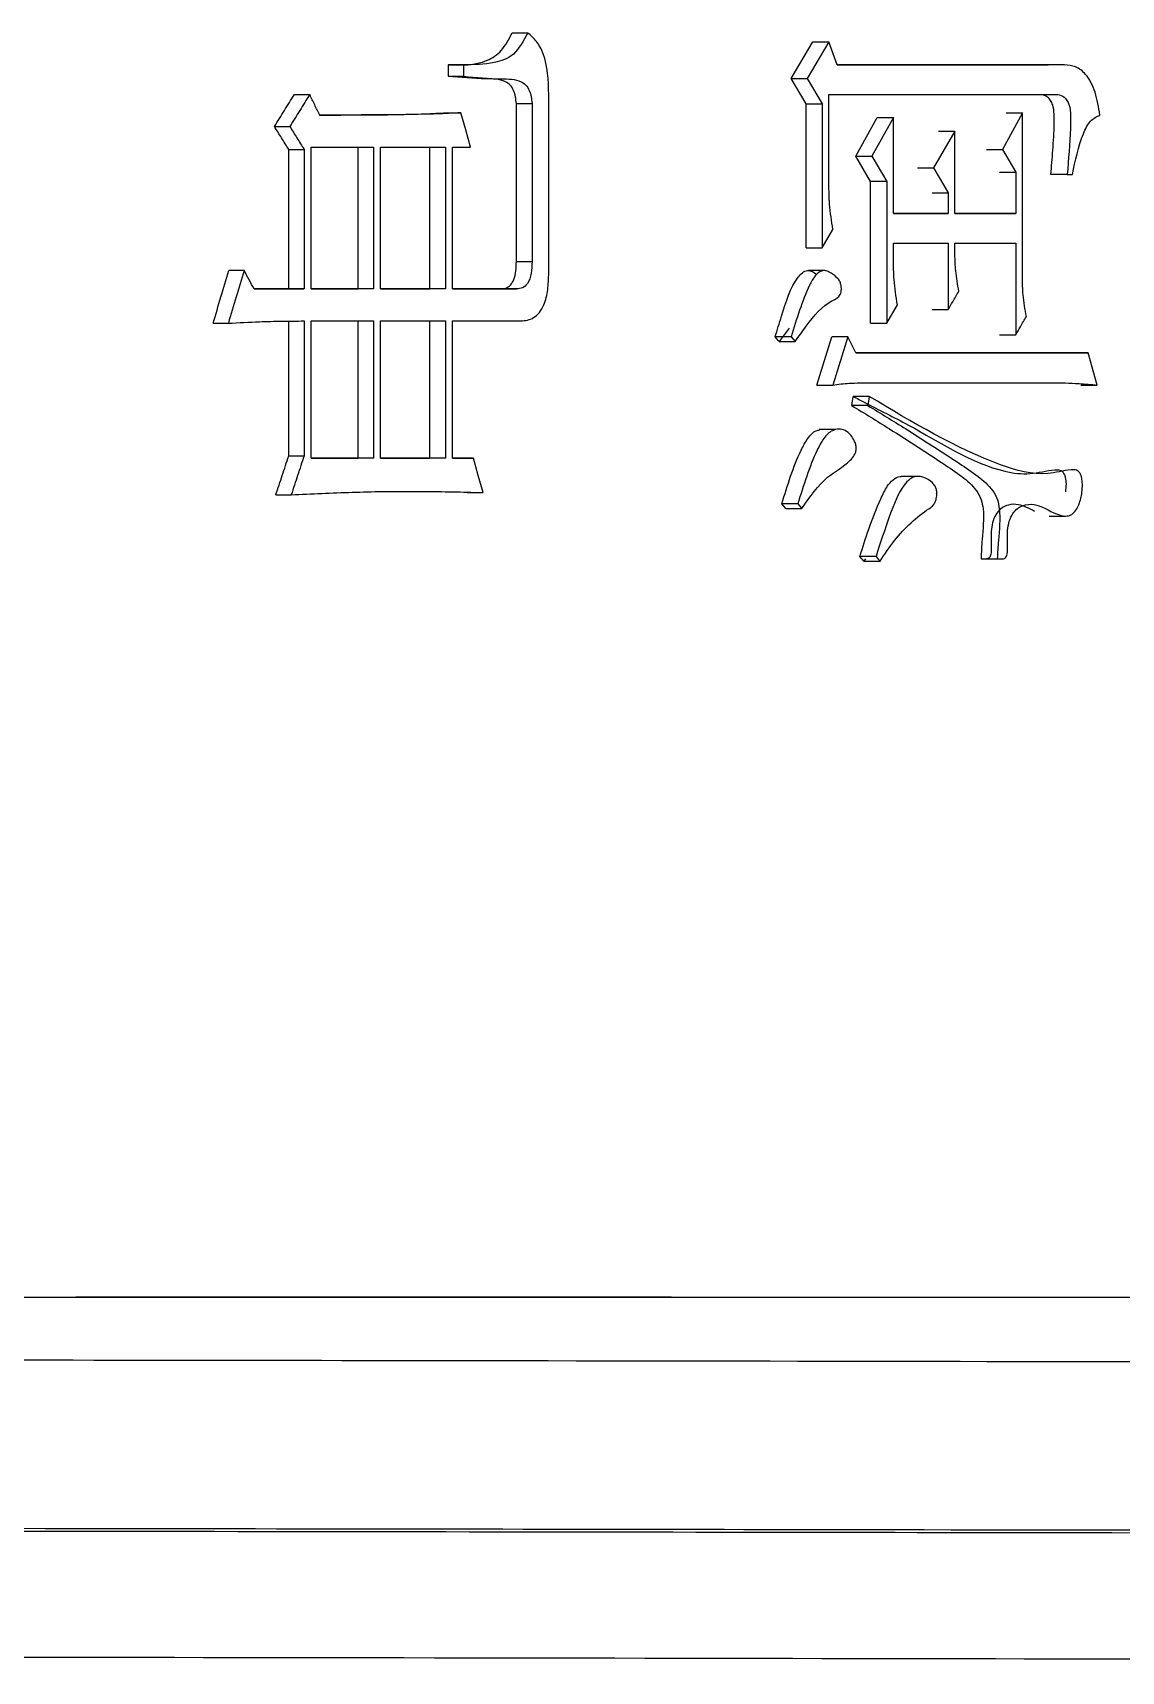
# Model space of a CAD drawing. Header units: millimetres. Extents: x 2180 to 4616, y 795 to 2518.
# Drawn here: x 3041.46 to 3046.61, y 1013.17 to 1020.92 of the extents above; entities that cross this region are included whole.
import ezdxf

# ---------------------------------------------------------------- set-up
doc = ezdxf.new("R2010")
doc.units = ezdxf.units.MM

msp = doc.modelspace()

# ---------------------------------------------------------------- linework, layer by layer
at = {"color": 7, "linetype": 'Continuous', "lineweight": 25}
for p, q in [((3043.7312, 1020.916), (3043.8052, 1020.916)), ((3045.0508, 1020.6997), (3045.1528, 1020.8727)), ((3045.2287, 1020.8727), (3045.1265, 1020.6997)), ((3045.1528, 1020.8727), (3045.2287, 1020.8727)), ((3045.267, 1020.7646), (3045.2287, 1020.8727)), ((3043.5014, 1020.7646), (3043.4277, 1020.7646)), ((3043.4277, 1020.7646), (3043.4277, 1020.7105)), ((3043.5014, 1020.7646), (3043.5014, 1020.7105)), ((3046.343, 1020.7646), (3045.267, 1020.7646)), ((3045.267, 1020.7646), (3046.2657, 1020.7646)), ((3046.343, 1020.7646), (3046.2658, 1020.7646)), ((3043.4277, 1020.7105), (3043.5014, 1020.7105)), ((3045.0508, 1020.6997), (3045.1265, 1020.6997)), ((3045.121, 1020.5807), (3045.0508, 1020.6997)), ((3045.1265, 1020.6997), (3045.1968, 1020.5807)), ((3042.7009, 1020.6239), (3042.7736, 1020.6239)), ((3043.9039, 1019.7802), (3043.9039, 1020.6239)), ((3045.2287, 1020.6239), (3046.3119, 1020.6239)), ((3045.2287, 1020.202), (3045.2287, 1020.6239)), ((3043.4145, 1020.5374), (3043.4881, 1020.5374)), ((3043.7509, 1020.5809), (3043.825, 1020.5809)), ((3043.7509, 1019.8343), (3043.7509, 1020.5809)), ((3043.825, 1020.5809), (3043.825, 1019.8343)), ((3045.121, 1020.5807), (3045.1968, 1020.5807)), ((3045.121, 1019.8992), (3045.121, 1020.5807)), ((3045.1968, 1020.5807), (3045.1968, 1019.8992)), ((3046.1437, 1020.5374), (3046.05, 1020.3643)), ((3046.0668, 1020.5374), (3046.1437, 1020.5374)), ((3046.1437, 1019.7586), (3046.1437, 1020.5374)), ((3042.6068, 1020.4725), (3042.6794, 1020.4725)), ((3045.3562, 1020.3319), (3045.4576, 1020.5158)), ((3045.5338, 1020.5158), (3045.4324, 1020.3319)), ((3045.4576, 1020.5158), (3045.5338, 1020.5158)), ((3045.5338, 1020.0614), (3045.5338, 1020.5158)), ((3045.8242, 1020.4509), (3045.7234, 1020.2778)), ((3045.7476, 1020.4509), (3045.8242, 1020.4509)), ((3045.8242, 1020.0614), (3045.8242, 1020.4509)), ((3042.7803, 1019.7044), (3042.7803, 1020.3751)), ((3042.7803, 1020.3751), (3043.0754, 1020.3751)), ((3043.0023, 1019.7044), (3043.0023, 1020.3751)), ((3043.0754, 1020.3751), (3043.0754, 1019.7044)), ((3043.1088, 1019.7044), (3043.1088, 1020.3751)), ((3043.1088, 1020.3751), (3043.4151, 1020.3751)), ((3043.3416, 1019.7044), (3043.3416, 1020.3751)), ((3043.4151, 1020.3751), (3043.4151, 1019.7044)), ((3043.4483, 1020.3751), (3043.5345, 1020.3751)), ((3043.4483, 1019.7044), (3043.4483, 1020.3751)), ((3042.6741, 1020.3643), (3042.7467, 1020.3643)), ((3042.6741, 1019.7044), (3042.6741, 1020.3643)), ((3042.7467, 1020.3643), (3042.7467, 1019.7044)), ((3045.3562, 1020.3319), (3045.4324, 1020.3319)), ((3045.4259, 1020.2129), (3045.3562, 1020.3319)), ((3045.4324, 1020.3319), (3045.5021, 1020.2129)), ((3045.9732, 1020.3643), (3046.05, 1020.3643)), ((3046.05, 1020.3643), (3046.1125, 1020.2562)), ((3045.6469, 1020.2778), (3045.7234, 1020.2778)), ((3045.7234, 1020.2778), (3045.7927, 1020.1588)), ((3046.0356, 1020.2562), (3046.1125, 1020.2562)), ((3046.1125, 1020.2562), (3046.1125, 1020.0614)), ((3046.3554, 1020.2453), (3046.2782, 1020.2453)), ((3046.3554, 1020.2453), (3046.3802, 1020.2453)), ((3045.5021, 1020.2129), (3045.4259, 1020.2129)), ((3045.4259, 1019.5422), (3045.4259, 1020.2129)), ((3045.5021, 1020.2129), (3045.5021, 1019.5422)), ((3045.7162, 1020.1588), (3045.7927, 1020.1588)), ((3045.7927, 1020.1588), (3045.7927, 1020.0614)), ((3045.7927, 1020.0614), (3045.5338, 1020.0614)), ((3045.5338, 1020.0614), (3045.7161, 1020.0614)), ((3045.7162, 1020.0614), (3045.7927, 1020.0614)), ((3046.1125, 1020.0614), (3045.8242, 1020.0614)), ((3045.8242, 1020.0614), (3046.0355, 1020.0614)), ((3046.0356, 1020.0614), (3046.1125, 1020.0614)), ((3045.1968, 1019.8992), (3045.2478, 1019.9857)), ((3045.5338, 1019.9208), (3045.7927, 1019.9208)), ((3045.5338, 1019.8451), (3045.5338, 1019.9208)), ((3045.7927, 1019.9208), (3045.7927, 1019.6071)), ((3045.8242, 1019.9208), (3046.1125, 1019.9208)), ((3045.8242, 1019.8667), (3045.8242, 1019.9208)), ((3046.1125, 1019.9208), (3046.1125, 1019.4881)), ((3043.7509, 1019.8343), (3043.825, 1019.8343)), ((3045.121, 1019.8992), (3045.1968, 1019.8992)), ((3042.4633, 1019.791), (3042.391, 1019.791)), ((3045.2088, 1019.7914), (3045.1324, 1019.7914)), ((3042.7467, 1019.7044), (3042.5106, 1019.7044)), ((3042.5106, 1019.7044), (3042.6741, 1019.7044)), ((3042.6741, 1019.7044), (3042.7467, 1019.7044)), ((3043.0754, 1019.7044), (3042.7803, 1019.7044)), ((3042.7803, 1019.7044), (3043.0023, 1019.7044)), ((3043.0754, 1019.7044), (3043.0023, 1019.7044)), ((3043.4151, 1019.7044), (3043.1088, 1019.7044)), ((3043.1088, 1019.7044), (3043.3416, 1019.7044)), ((3043.4151, 1019.7044), (3043.3416, 1019.7044)), ((3043.7525, 1019.7044), (3043.4483, 1019.7044)), ((3043.4483, 1019.7044), (3043.6786, 1019.7044)), ((3043.6786, 1019.7044), (3043.7525, 1019.7044)), ((3045.5021, 1019.5422), (3045.5528, 1019.6287)), ((3045.7162, 1019.6071), (3045.7927, 1019.6071)), ((3042.3166, 1019.5422), (3042.3888, 1019.5422)), ((3042.6741, 1018.9148), (3042.6741, 1019.553)), ((3042.7467, 1019.553), (3042.7467, 1018.9148)), ((3042.7803, 1018.904), (3042.7803, 1019.553)), ((3042.7803, 1019.553), (3043.0754, 1019.553)), ((3043.0023, 1018.904), (3043.0023, 1019.553)), ((3043.0754, 1019.553), (3043.0754, 1018.904)), ((3043.1088, 1018.904), (3043.1088, 1019.553)), ((3043.1088, 1019.553), (3043.4151, 1019.553)), ((3043.3416, 1018.904), (3043.3416, 1019.553)), ((3043.4151, 1019.553), (3043.4151, 1018.904)), ((3043.4483, 1019.553), (3043.7723, 1019.553)), ((3043.4483, 1018.904), (3043.4483, 1019.553)), ((3045.0401, 1019.5192), (3044.9932, 1019.4557)), ((3045.4259, 1019.5422), (3045.5021, 1019.5422)), ((3045.0497, 1019.4773), (3044.9741, 1019.4773)), ((3044.9932, 1019.4557), (3045.0689, 1019.4557)), ((3045.172, 1019.2501), (3045.2419, 1019.4773)), ((3045.3179, 1019.4773), (3045.2419, 1019.4773)), ((3045.3179, 1019.4773), (3045.2478, 1019.2501)), ((3045.3561, 1019.4016), (3045.3179, 1019.4773)), ((3046.0356, 1019.4881), (3046.1125, 1019.4881)), ((3046.4546, 1019.4016), (3045.3561, 1019.4016)), ((3045.3561, 1019.4016), (3046.3771, 1019.4016)), ((3046.3773, 1019.4016), (3046.4546, 1019.4016)), ((3046.4979, 1019.2501), (3046.4546, 1019.4016)), ((3045.172, 1019.2501), (3045.2478, 1019.2501)), ((3045.426, 1019.261), (3046.2808, 1019.261)), ((3046.2037, 1019.261), (3046.2808, 1019.261)), ((3046.4206, 1019.2501), (3046.4979, 1019.2501)), ((3045.3372, 1019.1528), (3045.3436, 1019.196)), ((3045.4133, 1019.1528), (3045.3372, 1019.1528)), ((3045.4197, 1019.196), (3045.3436, 1019.196)), ((3045.4197, 1019.196), (3045.4133, 1019.1528)), ((3045.2587, 1019.0391), (3045.1828, 1019.0391)), ((3042.6741, 1018.9148), (3042.7467, 1018.9148)), ((3043.0754, 1018.904), (3042.7803, 1018.904)), ((3042.7803, 1018.904), (3043.0023, 1018.904)), ((3043.0754, 1018.904), (3043.0023, 1018.904)), ((3043.4151, 1018.904), (3043.1088, 1018.904)), ((3043.1088, 1018.904), (3043.3416, 1018.904)), ((3043.4151, 1018.904), (3043.3416, 1018.904)), ((3043.5477, 1018.904), (3043.4483, 1018.904)), ((3043.4483, 1018.904), (3043.474, 1018.904)), ((3043.474, 1018.904), (3043.5477, 1018.904)), ((3045.6478, 1018.8181), (3045.5709, 1018.8181)), ((3042.6135, 1018.7309), (3042.6861, 1018.7309)), ((3043.5203, 1018.7417), (3043.594, 1018.7417)), ((3045.0252, 1018.666), (3045.006, 1018.6876)), ((3045.0252, 1018.666), (3045.1009, 1018.666)), ((3045.0817, 1018.6876), (3045.1009, 1018.666)), ((3046.2694, 1018.6305), (3046.3471, 1018.6305)), ((3045.4514, 1018.4389), (3045.3752, 1018.4389)), ((3045.4014, 1018.4275), (3045.3942, 1018.4173)), ((3045.3942, 1018.4173), (3045.4704, 1018.4173)), ((3045.9732, 1018.428), (3046.05, 1018.428))]:
    msp.add_line(p, q, dxfattribs=at)
at = {"color": 7, "linetype": 'Continuous', "lineweight": 25, "flags": 128}
for points in [[(3043.5345, 1020.3751), (3043.5113, 1020.4562), (3043.4881, 1020.5374)], [(3044.9932, 1019.4557), (3044.9884, 1019.4611), (3044.9836, 1019.4665), (3044.9741, 1019.4773)], [(3045.0497, 1019.4773), (3045.0593, 1019.4665), (3045.0689, 1019.4557)], [(3043.594, 1018.7417), (3043.5709, 1018.8228), (3043.5477, 1018.904)], [(3045.0817, 1018.6876), (3045.0537, 1018.6876), (3045.0299, 1018.6876), (3045.006, 1018.6876)], [(3045.3942, 1018.4172), (3045.3894, 1018.4227), (3045.3846, 1018.4283), (3045.3752, 1018.4389)], [(3045.4514, 1018.4389), (3045.4562, 1018.4334), (3045.4633, 1018.4253), (3045.4704, 1018.4172)], [(3045.9481, 1018.428), (3045.9766, 1018.428), (3046.025, 1018.428)]]:
    msp.add_lwpolyline(points, dxfattribs=at)
at = {"color": 7, "linetype": 'Continuous', "lineweight": 25}
for points, knots in [([(3043.4277, 1020.7646), (3043.4904, 1020.7624), (3043.5779, 1020.7594), (3043.6843, 1020.8261), (3043.7154, 1020.8857), (3043.7312, 1020.916)], [0, 0, 0, 0, 0.552607, 0.772172, 1, 1, 1, 1]), ([(3043.8052, 1020.916), (3043.7843, 1020.8779), (3043.7433, 1020.803), (3043.6291, 1020.766), (3043.5498, 1020.7651), (3043.5014, 1020.7646)], [0, 0, 0, 0, 0.287877, 0.565058, 1, 1, 1, 1]), ([(3043.9039, 1020.6239), (3043.9017, 1020.692), (3043.8986, 1020.7862), (3043.8475, 1020.8772), (3043.8192, 1020.9032), (3043.8052, 1020.916)], [0, 0, 0, 0, 0.57016, 0.787713, 1, 1, 1, 1]), ([(3046.5103, 1020.5266), (3046.5042, 1020.5636), (3046.4922, 1020.6364), (3046.4497, 1020.7193), (3046.3956, 1020.7598), (3046.3604, 1020.763), (3046.343, 1020.7646)], [0, 0, 0, 0, 0.292671, 0.574804, 0.788903, 1, 1, 1, 1]), ([(3043.7509, 1020.5809), (3043.7483, 1020.6026), (3043.7441, 1020.6365), (3043.722, 1020.67), (3043.6786, 1020.6986), (3043.5776, 1020.6956), (3043.4872, 1020.7046), (3043.4277, 1020.7105)], [0, 0, 0, 0, 0.11952, 0.186238, 0.251201, 0.506978, 1, 1, 1, 1]), ([(3043.5014, 1020.7105), (3043.5609, 1020.7046), (3043.6514, 1020.6956), (3043.7525, 1020.6986), (3043.796, 1020.6701), (3043.8182, 1020.6365), (3043.8223, 1020.6026), (3043.825, 1020.5809)], [0, 0, 0, 0, 0.493123, 0.748949, 0.813909, 0.880596, 1, 1, 1, 1]), ([(3042.6068, 1020.4725), (3042.6225, 1020.4977), (3042.6539, 1020.5482), (3042.6853, 1020.5987), (3042.7009, 1020.6239)], [0, 0, 0, 0, 0.499999, 1, 1, 1, 1]), ([(3042.7736, 1020.6239), (3042.7579, 1020.5987), (3042.7265, 1020.5482), (3042.6951, 1020.4977), (3042.6794, 1020.4725)], [0, 0, 0, 0, 0.499999, 1, 1, 1, 1]), ([(3042.8207, 1020.5266), (3042.8128, 1020.5428), (3042.7972, 1020.5752), (3042.7815, 1020.6077), (3042.7736, 1020.6239)], [0, 0, 0, 0, 0.5, 1, 1, 1, 1]), ([(3046.2781, 1020.2453), (3046.2814, 1020.2837), (3046.2884, 1020.3637), (3046.2941, 1020.4593), (3046.2945, 1020.531), (3046.2903, 1020.5704), (3046.2775, 1020.5974), (3046.2624, 1020.6137), (3046.2474, 1020.621), (3046.2377, 1020.6232), (3046.2346, 1020.6239)], [0, 0, 0, 0, 0.268829, 0.56133, 0.664341, 0.768404, 0.830798, 0.892792, 0.965759, 1, 1, 1, 1]), ([(3046.3119, 1020.6239), (3046.322, 1020.6211), (3046.3425, 1020.6152), (3046.3682, 1020.577), (3046.3724, 1020.5207), (3046.3693, 1020.4103), (3046.3616, 1020.3184), (3046.3554, 1020.2453)], [0, 0, 0, 0, 0.1108835, 0.2260486, 0.356903, 0.4892019, 1, 1, 1, 1]), ([(3042.8206, 1020.5268), (3042.8742, 1020.5269), (3042.9668, 1020.5271), (3043.0783, 1020.528), (3043.146, 1020.5286), (3043.1798, 1020.5293), (3043.204, 1020.5298), (3043.2571, 1020.5308), (3043.3289, 1020.5329), (3043.3909, 1020.5361), (3043.4145, 1020.5374)], [0, 0, 0, 0, 0.269347, 0.464835, 0.56258, 0.611452, 0.635888, 0.68476, 0.880254, 1, 1, 1, 1]), ([(3043.4881, 1020.5374), (3043.4496, 1020.5354), (3043.4064, 1020.5332), (3043.3437, 1020.5312), (3043.281, 1020.5299), (3043.2037, 1020.5283), (3043.1262, 1020.5279), (3043.0778, 1020.5275), (3043.0438, 1020.5273), (3043.0244, 1020.5272), (3043.0123, 1020.5271), (3043.0025, 1020.5271), (3042.9928, 1020.527), (3042.9831, 1020.527), (3042.971, 1020.5269), (3042.9612, 1020.5269), (3042.9491, 1020.5269), (3042.9394, 1020.5268), (3042.9272, 1020.5268), (3042.9175, 1020.5268), (3042.9078, 1020.5268), (3042.898, 1020.5267), (3042.8883, 1020.5267), (3042.8761, 1020.5267), (3042.8676, 1020.5267), (3042.8591, 1020.5266), (3042.8542, 1020.5266), (3042.8481, 1020.5266), (3042.8432, 1020.5266), (3042.8384, 1020.5266), (3042.8336, 1020.5266), (3042.8277, 1020.5266), (3042.823, 1020.5266), (3042.8207, 1020.5266)], [0, 0, 0, 0, 0.174064, 0.195822, 0.282854, 0.456917, 0.543949, 0.63098, 0.674496, 0.696253, 0.718011, 0.72889, 0.739769, 0.761527, 0.772406, 0.794164, 0.805043, 0.8268, 0.837679, 0.859437, 0.870316, 0.881195, 0.902953, 0.913832, 0.93559, 0.941029, 0.951908, 0.957347, 0.968226, 0.973666, 0.979105, 0.989553, 1, 1, 1, 1]), ([(3046.3802, 1020.2453), (3046.394, 1020.3117), (3046.4131, 1020.4034), (3046.4622, 1020.5041), (3046.4945, 1020.5192), (3046.5103, 1020.5266)], [0, 0, 0, 0, 0.5729384, 0.7913837, 1, 1, 1, 1]), ([(3042.6741, 1020.3643), (3042.6629, 1020.3823), (3042.6405, 1020.4184), (3042.618, 1020.4544), (3042.6068, 1020.4725)], [0, 0, 0, 0, 0.5, 1, 1, 1, 1]), ([(3042.6794, 1020.4725), (3042.6906, 1020.4544), (3042.713, 1020.4184), (3042.7355, 1020.3823), (3042.7467, 1020.3643)], [0, 0, 0, 0, 0.499999, 1, 1, 1, 1]), ([(3045.2478, 1019.9857), (3045.2415, 1020.0255), (3045.2301, 1020.0966), (3045.2291, 1020.1698), (3045.2287, 1020.202)], [0, 0, 0, 0, 0.558835, 1, 1, 1, 1]), ([(3043.6786, 1019.7044), (3043.6862, 1019.705), (3043.7017, 1019.706), (3043.7236, 1019.7208), (3043.7479, 1019.7614), (3043.7497, 1019.804), (3043.7509, 1019.8343)], [0, 0, 0, 0, 0.177833, 0.357864, 0.544114, 1, 1, 1, 1]), ([(3043.825, 1019.8343), (3043.8244, 1019.8155), (3043.8232, 1019.7785), (3043.8075, 1019.7305), (3043.7799, 1019.7067), (3043.7616, 1019.7052), (3043.7525, 1019.7044)], [0, 0, 0, 0, 0.293264, 0.577264, 0.790624, 1, 1, 1, 1]), ([(3045.5528, 1019.6287), (3045.5465, 1019.6685), (3045.5353, 1019.7396), (3045.5343, 1019.8128), (3045.5338, 1019.8451)], [0, 0, 0, 0, 0.558836, 1, 1, 1, 1]), ([(3045.843, 1019.6936), (3045.8373, 1019.7253), (3045.8271, 1019.782), (3045.8251, 1019.8408), (3045.8242, 1019.8667)], [0, 0, 0, 0, 0.558879, 1, 1, 1, 1]), ([(3042.3166, 1019.5422), (3042.329, 1019.5836), (3042.3538, 1019.6666), (3042.3786, 1019.7495), (3042.391, 1019.791)], [0, 0, 0, 0, 0.5, 1, 1, 1, 1]), ([(3042.4633, 1019.791), (3042.4508, 1019.7495), (3042.426, 1019.6666), (3042.4012, 1019.5836), (3042.3888, 1019.5422)], [0, 0, 0, 0, 0.499999, 1, 1, 1, 1]), ([(3042.5106, 1019.7044), (3042.5027, 1019.7189), (3042.4869, 1019.7477), (3042.4711, 1019.7766), (3042.4633, 1019.791)], [0, 0, 0, 0, 0.500001, 1, 1, 1, 1]), ([(3043.7723, 1019.553), (3043.793, 1019.5551), (3043.8351, 1019.5592), (3043.8833, 1019.6208), (3043.9017, 1019.7016), (3043.9031, 1019.7538), (3043.9039, 1019.7802)], [0, 0, 0, 0, 0.266734, 0.54095, 0.768753, 1, 1, 1, 1]), ([(3044.9741, 1019.4773), (3044.9843, 1019.5099), (3045.0151, 1019.608), (3045.0502, 1019.7248), (3045.1029, 1019.7826), (3045.1266, 1019.794), (3045.1506, 1019.788), (3045.1645, 1019.7778), (3045.1716, 1019.7726)], [0, 0, 0, 0, 0.229685, 0.691562, 0.770769, 0.85031, 0.924651, 1, 1, 1, 1]), ([(3045.0689, 1019.4557), (3045.0864, 1019.4802), (3045.139, 1019.5541), (3045.2063, 1019.6358), (3045.2687, 1019.6593), (3045.2826, 1019.6779), (3045.2869, 1019.6918), (3045.288, 1019.7079), (3045.2858, 1019.7254), (3045.2792, 1019.7437), (3045.2607, 1019.766), (3045.2367, 1019.7818), (3045.2095, 1019.7939), (3045.1857, 1019.7872), (3045.1595, 1019.765), (3045.1262, 1019.7015), (3045.0884, 1019.6043), (3045.0627, 1019.5198), (3045.0497, 1019.4773)], [0, 0, 0, 0, 0.109185, 0.329159, 0.383764, 0.397994, 0.412315, 0.428913, 0.44575, 0.465116, 0.490353, 0.552222, 0.585254, 0.61868, 0.660425, 0.720614, 0.859403, 1, 1, 1, 1]), ([(3046.1625, 1019.5747), (3046.1563, 1019.6083), (3046.1454, 1019.6685), (3046.1442, 1019.731), (3046.1437, 1019.7585)], [0, 0, 0, 0, 0.558545, 1, 1, 1, 1]), ([(3045.7927, 1019.6071), (3045.7999, 1019.6195), (3045.8119, 1019.6401), (3045.8287, 1019.6689), (3045.8383, 1019.6854), (3045.843, 1019.6936)], [0, 0, 0, 0, 0.42837, 0.714189, 1, 1, 1, 1]), ([(3042.3888, 1019.5422), (3042.4378, 1019.545), (3042.5222, 1019.5497), (3042.6415, 1019.5523), (3042.7116, 1019.5528), (3042.7467, 1019.553)], [0, 0, 0, 0, 0.41049, 0.705225, 1, 1, 1, 1]), ([(3046.1125, 1019.4881), (3046.1196, 1019.5005), (3046.1315, 1019.5211), (3046.1482, 1019.5499), (3046.1577, 1019.5664), (3046.1625, 1019.5747)], [0, 0, 0, 0, 0.428365, 0.714185, 1, 1, 1, 1]), ([(3045.2478, 1019.2501), (3045.2732, 1019.2535), (3045.3155, 1019.2591), (3045.375, 1019.2602), (3045.409, 1019.2607), (3045.426, 1019.261)], [0, 0, 0, 0, 0.426865, 0.713404, 1, 1, 1, 1]), ([(3046.2808, 1019.261), (3046.3026, 1019.2607), (3046.3462, 1019.2601), (3046.4186, 1019.2568), (3046.4691, 1019.2526), (3046.4979, 1019.2501)], [0, 0, 0, 0, 0.300385, 0.600783, 1, 1, 1, 1]), ([(3045.3372, 1019.1528), (3045.3968, 1019.1163), (3045.5421, 1019.0274), (3045.7152, 1018.9147), (3045.8536, 1018.8229), (3045.9163, 1018.7689), (3045.9495, 1018.712), (3045.9649, 1018.6327), (3045.9531, 1018.5377), (3045.9495, 1018.4588), (3045.9481, 1018.428)], [0, 0, 0, 0, 0.221958, 0.540906, 0.653572, 0.74861, 0.789223, 0.822078, 0.930486, 1, 1, 1, 1]), ([(3045.3436, 1019.196), (3045.361, 1019.1868), (3045.4479, 1019.1406), (3045.6881, 1019.0247), (3045.9409, 1018.8533), (3046.1798, 1018.8231), (3046.2654, 1018.8479), (3046.3171, 1018.8503), (3046.3321, 1018.8425), (3046.3411, 1018.8301), (3046.3478, 1018.8096), (3046.3512, 1018.7802), (3046.3485, 1018.7579), (3046.347, 1018.7457)], [0, 0, 0, 0, 0.049956, 0.249704, 0.686626, 0.796056, 0.90562, 0.927942, 0.938242, 0.948634, 0.960298, 0.978294, 1, 1, 1, 1]), ([(3045.4133, 1019.1528), (3045.4729, 1019.1164), (3045.6183, 1019.0275), (3045.7917, 1018.9149), (3045.9303, 1018.823), (3045.9932, 1018.7689), (3046.0265, 1018.7118), (3046.042, 1018.6306), (3046.0301, 1018.5358), (3046.0263, 1018.4571), (3046.025, 1018.428)], [0, 0, 0, 0, 0.221772, 0.540825, 0.653503, 0.748944, 0.789647, 0.822549, 0.93445, 1, 1, 1, 1]), ([(3046.05, 1018.428), (3046.0529, 1018.4282), (3046.0577, 1018.4284), (3046.0639, 1018.4331), (3046.0685, 1018.4405), (3046.0731, 1018.4572), (3046.0743, 1018.4991), (3046.0702, 1018.5512), (3046.08, 1018.6068), (3046.0969, 1018.643), (3046.1237, 1018.6712), (3046.163, 1018.6887), (3046.2321, 1018.6833), (3046.2937, 1018.6388), (3046.3505, 1018.6281), (3046.3779, 1018.6361), (3046.3989, 1018.6575), (3046.4166, 1018.6966), (3046.4267, 1018.7435), (3046.4281, 1018.7864), (3046.4241, 1018.8141), (3046.4177, 1018.8314), (3046.4094, 1018.8423), (3046.3948, 1018.8504), (3046.3454, 1018.848), (3046.227, 1018.8136), (3045.8979, 1018.9091), (3045.6234, 1019.0738), (3045.4197, 1019.196)], [0, 0, 0, 0, 0.005261, 0.008837, 0.012422, 0.017277, 0.029828, 0.061172, 0.078769, 0.096459, 0.112862, 0.137643, 0.170618, 0.238675, 0.261666, 0.275651, 0.289759, 0.306991, 0.331345, 0.347224, 0.357105, 0.364402, 0.370592, 0.376767, 0.392657, 0.46137, 0.600195, 1, 1, 1, 1]), ([(3045.006, 1018.6876), (3045.033, 1018.7761), (3045.0669, 1018.8872), (3045.1268, 1018.9989), (3045.1585, 1019.0334), (3045.1791, 1019.0368), (3045.1842, 1019.0376)], [0, 0, 0, 0, 0.631823, 0.79327, 0.948374, 1, 1, 1, 1]), ([(3045.1009, 1018.666), (3045.1392, 1018.7211), (3045.2071, 1018.8185), (3045.3041, 1018.8651), (3045.3466, 1018.9129), (3045.3558, 1018.9333), (3045.3589, 1018.9513), (3045.3558, 1018.9705), (3045.347, 1018.9919), (3045.3307, 1019.0162), (3045.3058, 1019.0371), (3045.2751, 1019.0432), (3045.2391, 1019.0357), (3045.2026, 1018.9997), (3045.1428, 1018.8862), (3045.1088, 1018.7757), (3045.0817, 1018.6876)], [0, 0, 0, 0, 0.207529, 0.367372, 0.400836, 0.41667, 0.431354, 0.448141, 0.466694, 0.497248, 0.538464, 0.578549, 0.619959, 0.682145, 0.746849, 1, 1, 1, 1]), ([(3042.6135, 1018.7309), (3042.6236, 1018.7615), (3042.6438, 1018.8228), (3042.664, 1018.8841), (3042.6741, 1018.9148)], [0, 0, 0, 0, 0.5, 1, 1, 1, 1]), ([(3042.7467, 1018.9148), (3042.7366, 1018.8841), (3042.7164, 1018.8228), (3042.6962, 1018.7615), (3042.6861, 1018.7309)], [0, 0, 0, 0, 0.5, 1, 1, 1, 1]), ([(3042.6861, 1018.7309), (3042.7342, 1018.7331), (3042.8785, 1018.7399), (3043.1021, 1018.7479), (3043.3567, 1018.747), (3043.5149, 1018.7435), (3043.594, 1018.7417)], [0, 0, 0, 0, 0.157705, 0.473128, 0.736533, 1, 1, 1, 1]), ([(3043.5203, 1018.7417), (3043.473, 1018.7429), (3043.3898, 1018.7449), (3043.306, 1018.7454), (3043.2698, 1018.7455)], [0, 0, 0, 0, 0.568277, 1, 1, 1, 1]), ([(3045.3752, 1018.4389), (3045.3887, 1018.4824), (3045.4179, 1018.5768), (3045.462, 1018.6869), (3045.5, 1018.7679), (3045.5312, 1018.8044), (3045.5555, 1018.819), (3045.5688, 1018.817), (3045.5708, 1018.8167)], [0, 0, 0, 0, 0.286903, 0.6225, 0.772264, 0.876903, 0.981839, 1, 1, 1, 1]), ([(3045.4704, 1018.4173), (3045.4929, 1018.4508), (3045.5609, 1018.5522), (3045.6489, 1018.6316), (3045.7179, 1018.6753), (3045.7302, 1018.6927), (3045.7373, 1018.714), (3045.7396, 1018.7359), (3045.7375, 1018.756), (3045.7306, 1018.7737), (3045.7111, 1018.7969), (3045.681, 1018.8134), (3045.6436, 1018.8212), (3045.6108, 1018.8076), (3045.5612, 1018.7516), (3045.5102, 1018.621), (3045.4721, 1018.5033), (3045.4514, 1018.4389)], [0, 0, 0, 0, 0.118687, 0.359196, 0.382949, 0.402078, 0.421221, 0.441113, 0.455768, 0.470499, 0.490908, 0.548405, 0.590663, 0.633125, 0.674263, 0.821869, 1, 1, 1, 1]), ([(3046.2005, 1018.6527), (3046.1755, 1018.6659), (3046.1355, 1018.687), (3046.0799, 1018.6868), (3046.0428, 1018.6685), (3046.0166, 1018.6381), (3046.0013, 1018.6), (3045.9947, 1018.555), (3045.9959, 1018.5158), (3045.9968, 1018.4823), (3045.9961, 1018.4609), (3045.9932, 1018.4454), (3045.9893, 1018.436), (3045.9837, 1018.43), (3045.9779, 1018.428), (3045.9743, 1018.428), (3045.9731, 1018.428)], [0, 0, 0, 0, 0.228435, 0.365959, 0.47747, 0.560756, 0.644414, 0.72173, 0.812952, 0.861162, 0.908003, 0.931324, 0.949965, 0.968751, 0.989061, 1, 1, 1, 1]), ([(3046.025, 1018.428), (3046.0296, 1018.428), (3046.038, 1018.428), (3046.0463, 1018.428), (3046.05, 1018.428)], [0, 0, 0, 0, 0.56, 1, 1, 1, 1]), ([(2998.7421, 1014.9355), (2999.3884, 1014.9355), (3002.6238, 1014.9355), (3008.3757, 1014.9356), (3014.5753, 1014.9356), (3020.5847, 1014.9357), (3025.2242, 1014.9357), (3030.7614, 1014.9358), (3034.9698, 1014.9358), (3039.9043, 1014.9358), (3044.502, 1014.9359), (3048.597, 1014.9359), (3052.2787, 1014.936), (3054.8871, 1014.936), (3057.6972, 1014.9361), (3059.5676, 1014.9361), (3061.5958, 1014.9362), (3062.3521, 1014.9363), (3062.8808, 1014.9364)], [0, 0, 0, 0, 0.020124, 0.100733, 0.181328, 0.221587, 0.302184, 0.342442, 0.423039, 0.463298, 0.543894, 0.624491, 0.664749, 0.745346, 0.785604, 0.8662, 0.906458, 1, 1, 1, 1]), ([(3044.4851, 1014.9359), (3044.0456, 1014.9359), (3043.1644, 1014.9359), (3042.1669, 1014.9359), (3041.667, 1014.9359)], [0, 0, 0, 0, 0.498815, 1, 1, 1, 1]), ([(2991.6031, 1014.6674), (2992.8754, 1014.6674), (2995.2017, 1014.6673), (2998.5652, 1014.6669), (3001.6984, 1014.6663), (3004.8145, 1014.6656), (3007.9083, 1014.6647), (3010.9737, 1014.6636), (3014.0053, 1014.6623), (3018.2592, 1014.6602), (3023.7996, 1014.6568), (3030.5436, 1014.6516), (3037.2712, 1014.645), (3042.9921, 1014.6376), (3047.7127, 1014.63), (3051.5154, 1014.6226), (3054.9495, 1014.6143), (3057.9079, 1014.6053), (3060.3614, 1014.5956), (3061.4069, 1014.5887), (3061.9387, 1014.5852)], [0, 0, 0, 0, 0.037781, 0.069081, 0.100468, 0.131943, 0.163506, 0.195157, 0.226895, 0.258722, 0.330934, 0.408983, 0.49287, 0.582593, 0.645672, 0.711347, 0.779618, 0.850484, 0.923944, 1, 1, 1, 1]), ([(3062.6948, 1013.7861), (3062.1951, 1013.7894), (3061.2092, 1013.7959), (3058.9287, 1013.8052), (3056.1679, 1013.8138), (3052.9395, 1013.8218), (3049.3288, 1013.8292), (3044.7828, 1013.8369), (3039.1797, 1013.8446), (3032.461, 1013.8518), (3025.5584, 1013.8575), (3018.6289, 1013.862), (3011.8048, 1013.8653), (3005.1948, 1013.8675), (2998.8849, 1013.8688), (2994.3806, 1013.8693), (2991.9979, 1013.8693), (2991.6031, 1013.8693)], [0, 0, 0, 0, 0.07139, 0.140843, 0.208359, 0.273937, 0.337578, 0.399281, 0.488173, 0.572709, 0.652888, 0.72871, 0.800173, 0.867277, 0.930021, 0.988406, 1, 1, 1, 1]), ([(3063.2316, 1013.7721), (3062.5067, 1013.7767), (3061.0569, 1013.7858), (3057.2667, 1013.7987), (3052.3685, 1013.8108), (3046.3279, 1013.8218), (3039.2799, 1013.8315), (3031.3371, 1013.8398), (3022.6373, 1013.8465), (3013.3304, 1013.8515), (3004.8886, 1013.8543), (2997.6085, 1013.8557), (2993.6049, 1013.8559), (2991.6031, 1013.856)], [0, 0, 0, 0, 0.0981345, 0.196269, 0.2944034, 0.3925379, 0.4906723, 0.5888066, 0.686941, 0.7850753, 0.8832097, 0.9416048, 1, 1, 1, 1]), ([(2973.216, 1013.2644), (2976.2407, 1013.2653), (2982.2771, 1013.267), (2991.4302, 1013.2673), (3000.4722, 1013.266), (3009.2995, 1013.263), (3017.7917, 1013.2583), (3024.6362, 1013.2531), (3030.0933, 1013.248), (3034.4461, 1013.2434), (3038.904, 1013.2378), (3043.3826, 1013.2313), (3047.5164, 1013.2241), (3051.2568, 1013.2163), (3054.5751, 1013.2081), (3057.6104, 1013.1991), (3060.2625, 1013.1892), (3062.4975, 1013.1785), (3063.4754, 1013.171), (3063.9746, 1013.1671)], [0, 0, 0, 0, 0.074691, 0.149062, 0.223115, 0.296848, 0.370262, 0.443356, 0.483243, 0.526636, 0.573536, 0.623941, 0.677851, 0.725458, 0.775499, 0.827974, 0.882883, 0.940225, 1, 1, 1, 1])]:
    msp.add_open_spline(points, degree=3, knots=knots, dxfattribs=at)

doc.saveas('drawing.dxf')
